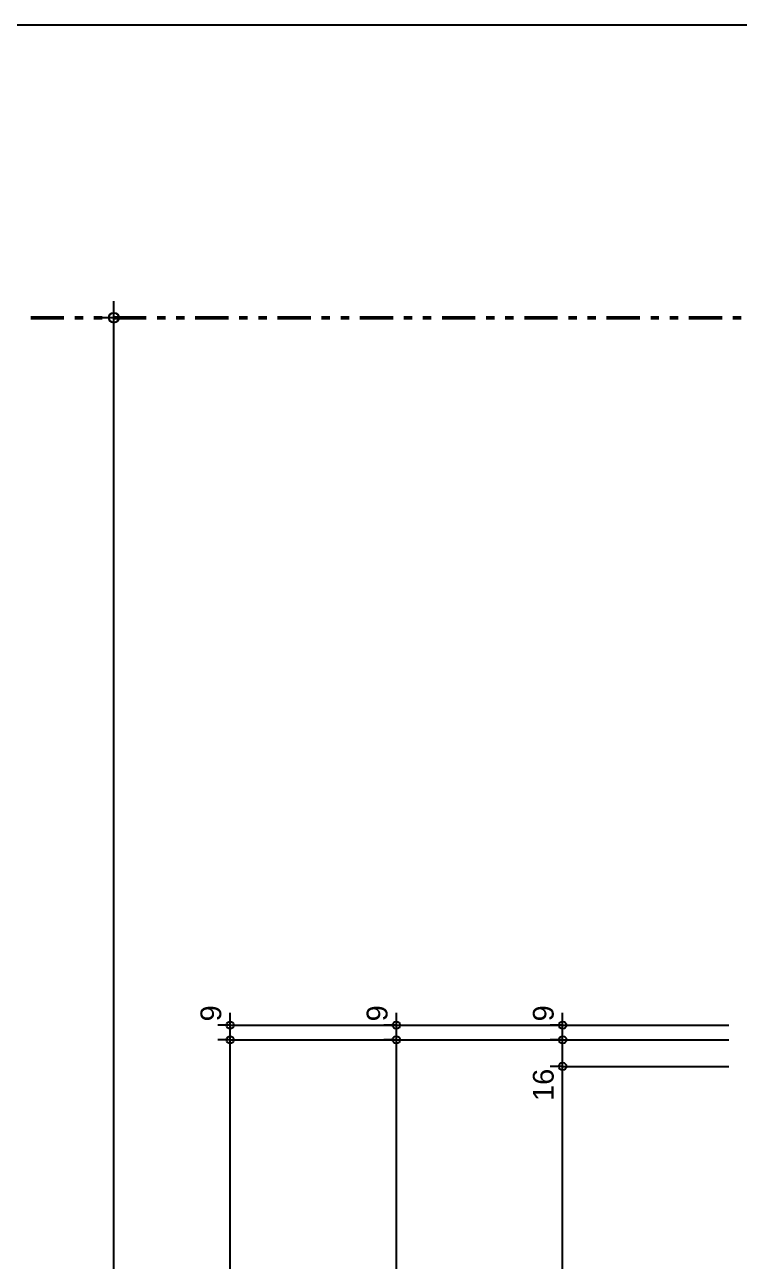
# Model space of a CAD drawing. Header units: centimetres. Extents: x 0.3 to 84.3, y 0.3 to 59.7.
# Drawn here: x 21.89 to 30.49, y 44.82 to 59.7 of the extents above; entities that cross this region are included whole.
import ezdxf

# ---------------------------------------------------------------- set-up
doc = ezdxf.new("R2010")
doc.units = ezdxf.units.CM
for name, pattern in [('AUSGEZOGEN', [0]), ('LINIE_23', [0.79, 0.4, -0.13, 0, -0.13, 0, -0.13]), ('RAND', [44.45, 12.7, -6.35, 12.7, -6.35, 0, -6.35])]:
    doc.linetypes.add(name, pattern=pattern)
for name, color, linetype, lineweight in [('Bauachsen grob', 7, 'RAND', 25), ('Plankopf', 7, 'AUSGEZOGEN', 25), ('Vorprojektmasse', 7, 'AUSGEZOGEN', 25), ('Werkplan- Ausfuehrungsmasse', 7, 'AUSGEZOGEN', 25)]:
    doc.layers.add(name, color=color, linetype=linetype, lineweight=lineweight)
doc.styles.add('ARIAL', font='ARIAL.TTF')

msp = doc.modelspace()

# ---------------------------------------------------------------- linework, layer by layer
at = {"layer": 'Bauachsen grob', "color": 32, "linetype": 'LINIE_23', "lineweight": 50, "true_color": 0xc36e14}
msp.add_line((21.964, 56.174), (72.416, 56.174), dxfattribs=at)
at = {"layer": 'Plankopf', "color": 7, "linetype": 'AUSGEZOGEN', "lineweight": 25}
msp.add_line((0.3, 59.7), (84.3, 59.7), dxfattribs=at)
at = {"layer": 'Vorprojektmasse', "color": 32, "linetype": 'AUSGEZOGEN', "lineweight": 25, "true_color": 0xc36e14}
for p, q in [((22.964, 56.174), (22.964, 56.374)), ((22.964, 56.174), (22.764, 56.174)), ((22.964, 56.174), (23.164, 56.174)), ((22.964, 24.584), (22.964, 56.174))]:
    msp.add_line(p, q, dxfattribs=at)
msp.add_circle((22.964, 56.174), 0.06, dxfattribs=at)
at = {"layer": 'Werkplan- Ausfuehrungsmasse', "color": 7, "linetype": 'AUSGEZOGEN', "lineweight": 25}
for p, q in [((24.364, 47.66), (24.364, 47.81)), ((26.364, 47.66), (26.364, 47.81)), ((28.364, 47.66), (28.364, 47.81)), ((24.364, 47.66), (24.214, 47.66)), ((24.364, 47.66), (24.514, 47.66)), ((24.364, 47.66), (26.364, 47.66)), ((24.364, 47.484), (24.364, 47.66)), ((26.364, 47.66), (26.214, 47.66)), ((26.364, 47.66), (26.514, 47.66)), ((26.364, 47.66), (28.364, 47.66)), ((26.364, 47.484), (26.364, 47.66)), ((28.364, 47.66), (28.214, 47.66)), ((28.364, 47.66), (28.514, 47.66)), ((28.364, 47.66), (30.364, 47.66)), ((28.364, 47.484), (28.364, 47.66)), ((24.364, 47.484), (24.214, 47.484)), ((24.364, 47.484), (24.514, 47.484)), ((24.364, 47.484), (26.364, 47.484)), ((24.364, 19.354), (24.364, 47.484)), ((26.364, 47.484), (26.214, 47.484)), ((26.364, 47.484), (26.514, 47.484)), ((26.364, 47.484), (28.364, 47.484)), ((26.364, 40.264), (26.364, 47.484)), ((28.364, 47.484), (28.214, 47.484)), ((28.364, 47.484), (28.514, 47.484)), ((28.364, 47.484), (30.364, 47.484)), ((28.364, 47.164), (28.364, 47.484)), ((28.364, 47.164), (28.214, 47.164)), ((28.364, 47.164), (28.514, 47.164)), ((28.364, 47.164), (30.364, 47.164)), ((28.364, 40.464), (28.364, 47.164))]:
    msp.add_line(p, q, dxfattribs=at)
for centre in [(24.364, 47.66), (26.364, 47.66), (28.364, 47.66), (24.364, 47.484), (26.364, 47.484), (28.364, 47.484), (28.364, 47.164)]:
    msp.add_circle(centre, 0.045, dxfattribs=at)

# ---------------------------------------------------------------- texts
at = {"layer": 'Werkplan- Ausfuehrungsmasse', "color": 7, "linetype": 'AUSGEZOGEN', "lineweight": 50, "char_height": 0.25, "width": 0.125, "attachment_point": 7, "rotation": 90, "style": 'ARIAL'}
for s, insert in [('9', (24.26, 47.705)), ('9', (26.26, 47.705)), ('9', (28.26, 47.705)), ('16', (28.26, 46.747))]:
    msp.add_mtext(s, dxfattribs=dict(at, insert=insert))

doc.saveas('drawing.dxf')
